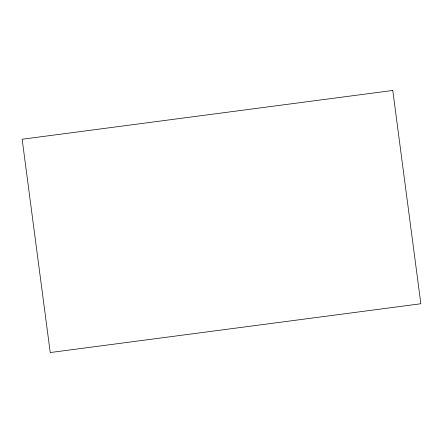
<?xml version="1.0" encoding="UTF-8"?>
<svg xmlns="http://www.w3.org/2000/svg" width="443" height="443" viewBox="0 0 443 443"><rect width="100%" height="100%" fill="white"/><g stroke="black" fill="none" stroke-linecap="round" stroke-linejoin="round"><path stroke-width="0.66" d="M392.769 90.455L22.15 139.246L50.231 352.545L420.85 303.754L392.769 90.455"/></g></svg>
